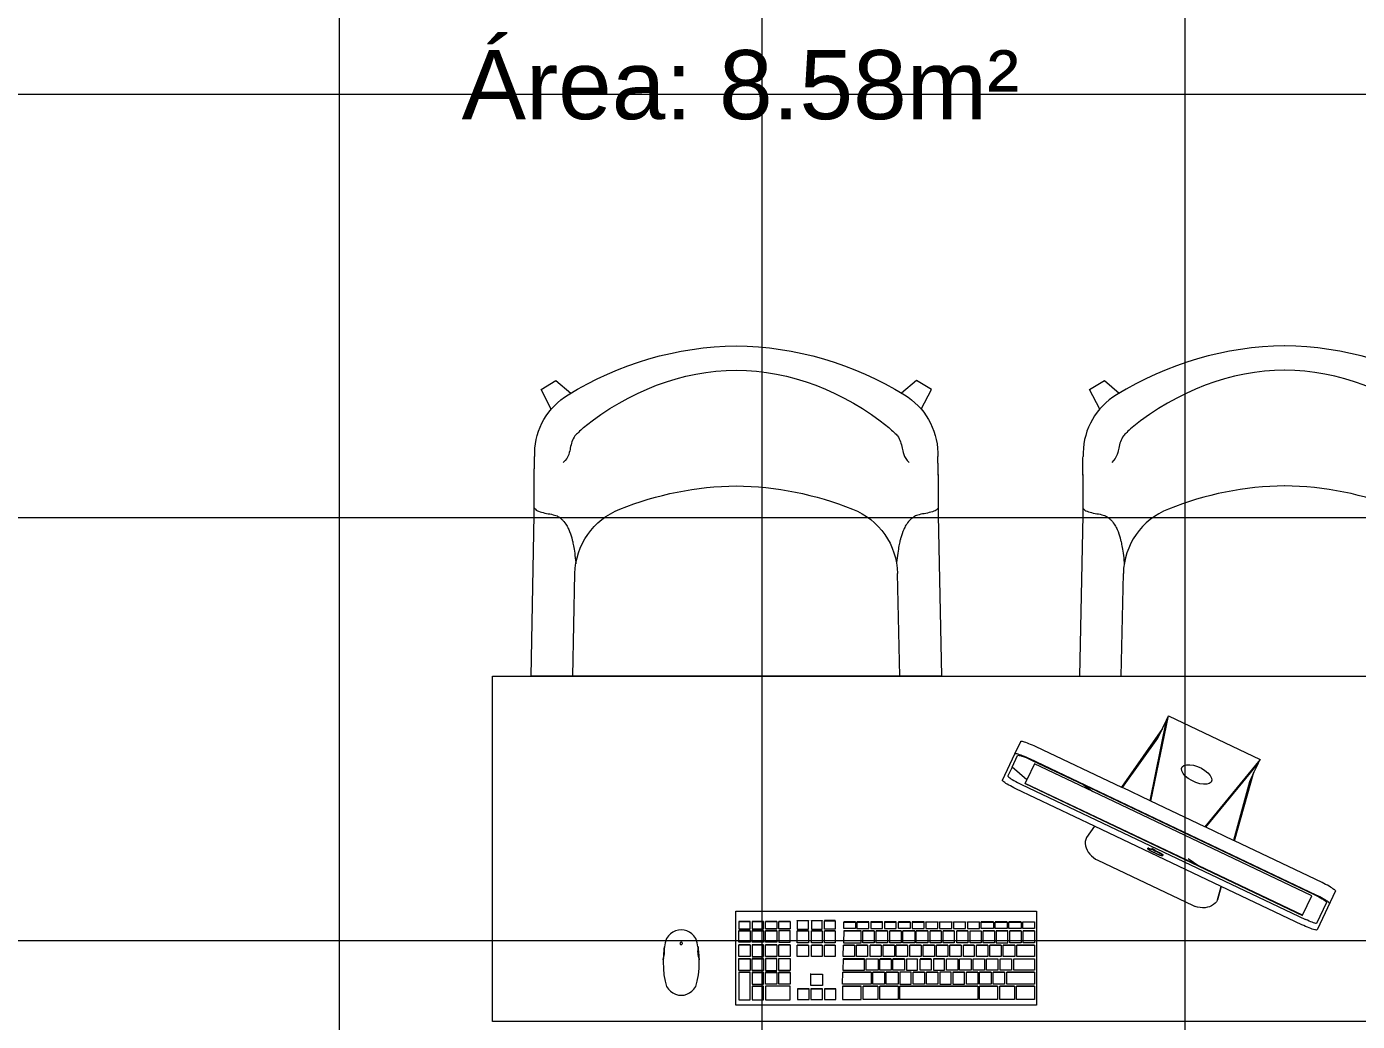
# Model space of a CAD drawing. Header units: metres. Extents: x 147 to 427, y -16 to 162.
# Drawn here: x 174.292 to 176.22, y 81.346 to 82.786 of the extents above; entities that cross this region are included whole.
import ezdxf

# ---------------------------------------------------------------- set-up
doc = ezdxf.new("R2010")
doc.units = ezdxf.units.M
doc.layers.add('1053_ARQ_BASE_MATADOURO_dwg', color=7, linetype='Continuous', lineweight=5, true_color=0x767676)
for name, color, linetype, lineweight in [('A-EQUIPAMENTOS', 7, 'Continuous', 5), ('A-TEXTO1', 7, 'Continuous', 5), ('A_lay', 7, 'Continuous', 5), ('LAYOUT', 7, 'Continuous', 15)]:
    doc.layers.add(name, color=color, linetype=linetype, lineweight=lineweight)
doc.styles.add('Arial_3', font='arial.ttf', dxfattribs={"height": 0.1})

# ---------------------------------------------------------------- blocks, each defined once
blk = doc.blocks.new('1053_ARQ_BASE_MATADOURO_dwg_GFDHGHF-4039638-BANHEIROS E VESTIÁRIO')
at = {"layer": 'LAYOUT', "color": 253, "true_color": 0xaaaaaa}
for p, q in [((0.3232, 0.2919), (0.3179, 0.292)), ((0, 0.2367), (0.1483, 0.2335)), ((0, -0.2367), (0.1483, -0.2335)), ((0.3232, -0.2919), (0.3179, -0.292))]:
    blk.add_line(p, q, dxfattribs=at)
at = {"layer": 'LAYOUT', "color": 253, "true_color": 0xaaaaaa, "flags": 128}
for points in [[(0.2916, 0.2925), (0.233, 0.2925), (0, 0.2971), (0, -0.2971), (0.233, -0.2925), (0.2916, -0.2925)], [(0.3865, 0.2678), (0.415, 0.2827), (0.4276, 0.2611), (0.4095, 0.2395)], [(0.3865, -0.2678), (0.415, -0.2827), (0.4276, -0.2611), (0.4095, -0.2395)]]:
    blk.add_lwpolyline(points, dxfattribs=at)
at = {"layer": 'LAYOUT', "color": 253, "true_color": 0xaaaaaa}
for centre, major_axis, ratio, start_param, end_param in [((0.3212, 0.1919), (0.1003, 0), 0.996513, 0.542993, 1.550183), ((0.1462, 0.1311), (0, 0.1025), 0.999339, 5.084491, 6.262572), ((-0.0152, -0.0052), (-0.4932, 0), 0.976229, 3.152329, 3.684586), ((-0.0752, -0.0052), (0.5182, 0), 0.803881, 0.012409, 0.574126), ((-0.216, -0.0052), (-0.4912, 0), 0.971714, 3.152424, 3.513695), ((-0.216, 0.0052), (0.4912, 0), 0.971714, 5.911083, 6.272354), ((-0.0752, 0.0052), (-0.5182, 0), 0.803881, 2.567467, 3.129184), ((-0.0152, 0.0052), (0.4932, 0), 0.976229, 5.740192, 6.272449), ((0.1462, -0.1311), (0, 0.1025), 0.999339, 3.162206, 4.340287), ((0.3212, -0.1919), (0.1003, 0), 0.996513, 4.733002, 5.740192)]:
    blk.add_ellipse(centre, major_axis=major_axis, ratio=ratio, start_param=start_param, end_param=end_param, dxfattribs=at)
for points, knots in [([(0.2434, 0.2925), (0.2427, 0.2922), (0.2419, 0.2916), (0.2413, 0.2908), (0.2398, 0.2893), (0.2387, 0.2869), (0.2368, 0.2812), (0.2361, 0.2779), (0.2348, 0.2713), (0.2343, 0.268), (0.2332, 0.2636), (0.2328, 0.2623), (0.232, 0.26), (0.2316, 0.259), (0.2306, 0.2573), (0.2301, 0.2567), (0.2292, 0.2554), (0.2287, 0.2548), (0.2273, 0.2531), (0.2262, 0.252), (0.223, 0.2489), (0.2206, 0.2472), (0.2162, 0.2445), (0.2142, 0.2434), (0.2079, 0.2407), (0.2038, 0.2393), (0.1994, 0.2381), (0.1987, 0.2379), (0.1973, 0.2376), (0.1965, 0.2374), (0.1937, 0.2367), (0.1913, 0.2362), (0.1825, 0.2345), (0.1744, 0.2333), (0.1633, 0.2323), (0.1629, 0.2323), (0.1624, 0.2323)], [3.650821, 3.650821, 3.650821, 3.650821, 3.6845858, 3.6845858, 3.6845858, 3.7553273, 3.7553273, 3.8260687, 3.8260687, 3.8968102, 3.8968102, 3.929087, 3.929087, 3.9568384, 3.9568384, 3.9814501, 3.9814501, 4.0060618, 4.0060618, 4.0552851, 4.0552851, 4.1537318, 4.1537318, 4.2357037, 4.2357037, 4.3996476, 4.3996476, 4.4296617, 4.4296617, 4.4596758, 4.4596758, 4.519704, 4.519704, 4.6397604, 4.6397604, 4.6446962, 4.6446962, 4.6446962, 4.6446962]), ([(0.2908, 0.2925), (0.2911, 0.2925), (0.292, 0.2925), (0.2945, 0.2925), (0.2962, 0.2924), (0.3, 0.2924), (0.3019, 0.2923), (0.306, 0.2922), (0.3081, 0.2922), (0.3103, 0.2922)], [0, 0, 0, 0, 0.783322, 0.783322, 1.564894, 1.564894, 2.21573, 2.21573, 2.865804, 2.865804, 2.865804, 2.865804]), ([(0.2434, -0.2925), (0.2427, -0.2922), (0.2419, -0.2916), (0.2413, -0.2908), (0.2398, -0.2893), (0.2387, -0.2869), (0.2368, -0.2812), (0.2361, -0.2779), (0.2348, -0.2713), (0.2343, -0.268), (0.2332, -0.2636), (0.2328, -0.2623), (0.232, -0.26), (0.2316, -0.259), (0.2306, -0.2573), (0.2301, -0.2567), (0.2292, -0.2554), (0.2287, -0.2548), (0.2273, -0.2531), (0.2262, -0.252), (0.223, -0.2489), (0.2206, -0.2472), (0.2162, -0.2445), (0.2142, -0.2434), (0.2079, -0.2407), (0.2038, -0.2393), (0.1994, -0.2381), (0.1987, -0.2379), (0.1973, -0.2376), (0.1965, -0.2374), (0.1937, -0.2367), (0.1913, -0.2362), (0.1825, -0.2345), (0.1744, -0.2333), (0.1633, -0.2323), (0.1629, -0.2323), (0.1624, -0.2323)], [3.650821, 3.650821, 3.650821, 3.650821, 3.6845858, 3.6845858, 3.6845858, 3.7553273, 3.7553273, 3.8260687, 3.8260687, 3.8968102, 3.8968102, 3.929087, 3.929087, 3.9568384, 3.9568384, 3.9814501, 3.9814501, 4.0060618, 4.0060618, 4.0552851, 4.0552851, 4.1537318, 4.1537318, 4.2357037, 4.2357037, 4.3996476, 4.3996476, 4.4296617, 4.4296617, 4.4596758, 4.4596758, 4.519704, 4.519704, 4.6397604, 4.6397604, 4.6446962, 4.6446962, 4.6446962, 4.6446962]), ([(0.2908, -0.2925), (0.2911, -0.2925), (0.292, -0.2925), (0.2945, -0.2925), (0.2962, -0.2924), (0.3, -0.2924), (0.3019, -0.2923), (0.306, -0.2922), (0.3081, -0.2922), (0.3103, -0.2922)], [0, 0, 0, 0, 0.783322, 0.783322, 1.564894, 1.564894, 2.21573, 2.21573, 2.865804, 2.865804, 2.865804, 2.865804])]:
    blk.add_open_spline(points, degree=3, knots=knots, dxfattribs=at)
for points in [[(0.3103, 0.2922), (0.3128, 0.2921), (0.3153, 0.2921), (0.3179, 0.292)], [(0.3298, 0.2403), (0.3261, 0.2411), (0.3164, 0.2422), (0.3089, 0.2505)], [(0.3475, 0.2335), (0.3425, 0.2373), (0.3361, 0.239), (0.3298, 0.2403)], [(0.3599, 0.221), (0.3543, 0.2268), (0.3505, 0.2312), (0.3475, 0.2335)], [(0.3599, -0.221), (0.3543, -0.2268), (0.3505, -0.2312), (0.3475, -0.2335)], [(0.3298, -0.2403), (0.3261, -0.2411), (0.3164, -0.2422), (0.3089, -0.2505)], [(0.3475, -0.2335), (0.3425, -0.2373), (0.3361, -0.239), (0.3298, -0.2403)], [(0.3103, -0.2922), (0.3128, -0.2921), (0.3153, -0.2921), (0.3179, -0.292)]]:
    blk.add_open_spline(points, degree=3, dxfattribs=at)
blk = doc.blocks.new('1053_ARQ_BASE_MATADOURO_dwg_bhghghg-4039639-BANHEIROS E VESTIÁRIO')
at = {"extrusion": (0, 0, -1), "zscale": -1, "rotation": 180}
blk.add_blockref('1053_ARQ_BASE_MATADOURO_dwg_GFDHGHF-4039638-BANHEIROS E VESTIÁRIO', (-245.6985, -115.9243), dxfattribs=at)
blk = doc.blocks.new('1053_ARQ_BASE_MATADOURO_dwg_bhghghg-4039640-BANHEIROS E VESTIÁRIO')
at = {"extrusion": (0, 0, -1), "zscale": -1, "rotation": 180}
blk.add_blockref('1053_ARQ_BASE_MATADOURO_dwg_GFDHGHF-4039638-BANHEIROS E VESTIÁRIO', (-245.6985, -115.9243), dxfattribs=at)
blk = doc.blocks.new('1053_ARQ_BASE_MATADOURO_dwg_arq geral tgov-4039641-BANHEIROS E VESTIÁRIO')
at = {"layer": 'A_lay', "true_color": 0xaaaaaa}
h = blk.add_hatch(dxfattribs=at)
h.set_pattern_fill('FP_2', color=253, style=0, pattern_type=2)
h.set_pattern_definition([(90, (-0.43, 0), (-0.6125, 4e-17), []), (180, (-0.43, 0), (-8e-17, -0.6125), [])])
h.paths.add_polyline_path([(36.5482, -2.5903), (36.5482, 0.7097), (33.9482, 0.7097), (33.9482, -2.5903), (35.8189, -2.5903)])
at = {"layer": 'A-EQUIPAMENTOS', "color": 253, "true_color": 0xaaaaaa}
for p, q in [((36.0183, -1.4165), (35.9592, -1.5013)), ((36.157, -1.4671), (36.151, -1.4796)), ((35.9035, -1.4976), (35.9175, -1.5075)), ((35.9199, -1.5576), (35.9083, -1.5743)), ((35.9969, -1.5896), (35.9966, -1.5902)), ((36.0194, -1.5997), (36.0191, -1.6002)), ((36.0558, -1.6045), (36.0712, -1.6153)), ((36.0981, -1.6645), (36.1034, -1.6449)), ((35.4793, -1.7091), (35.4629, -1.7091)), ((35.2974, -1.7318), (35.2973, -1.732)), ((35.3198, -1.7271), (35.3197, -1.7271)), ((35.3457, -1.7318), (35.3458, -1.7324)), ((35.3462, -1.736), (35.3462, -1.7361)), ((35.4052, -1.7496), (35.4214, -1.7496)), ((35.7027, -1.7501), (35.6867, -1.7501)), ((35.5092, -1.7721), (35.5083, -1.7721)), ((35.7124, -1.7693), (35.6959, -1.7693))]:
    blk.add_line(p, q, dxfattribs=at)
at = {"layer": 'A-EQUIPAMENTOS', "color": 253, "true_color": 0xaaaaaa, "flags": 128}
for points in [[(36.5482, -1.8403), (35.0482, -1.8403), (35.0482, -1.3403), (36.5482, -1.3403)], [(35.836, -1.6809), (35.836, -1.8167), (35.4005, -1.8167), (35.4005, -1.6809)], [(35.4052, -1.6959), (35.4052, -1.6956), (35.4214, -1.6956), (35.4214, -1.6959)], [(35.4244, -1.6956), (35.4406, -1.6956), (35.4406, -1.6959), (35.4244, -1.6959)], [(35.4629, -1.7091), (35.4629, -1.7258), (35.4793, -1.7258), (35.4793, -1.7091), (35.4793, -1.7088), (35.4629, -1.7088)], [(35.4629, -1.7296), (35.4793, -1.7296), (35.4793, -1.7466), (35.4629, -1.7466)], [(35.7303, -1.73), (35.7303, -1.7298), (35.7459, -1.7298), (35.7459, -1.73)], [(35.4214, -1.7496), (35.4214, -1.7667), (35.4052, -1.7667), (35.4052, -1.7496), (35.4052, -1.7494), (35.4214, -1.7494)], [(35.4629, -1.7494), (35.4793, -1.7494), (35.4793, -1.7496), (35.4629, -1.7496)], [(35.6282, -1.7501), (35.645, -1.7501), (35.645, -1.7662), (35.6282, -1.7662)], [(35.6867, -1.7501), (35.6867, -1.7662), (35.7027, -1.7662), (35.7027, -1.7501), (35.7027, -1.7499), (35.6867, -1.7499)], [(35.7056, -1.7501), (35.7056, -1.7499), (35.7221, -1.7499), (35.7221, -1.7501)], [(35.7246, -1.7501), (35.7246, -1.7499), (35.7414, -1.7499), (35.7414, -1.7501)], [(35.7444, -1.7501), (35.7444, -1.7499), (35.7609, -1.7499), (35.7609, -1.7501)], [(35.7638, -1.7501), (35.7638, -1.7499), (35.78, -1.7499), (35.78, -1.7501)], [(35.8031, -1.7501), (35.8031, -1.7499), (35.8333, -1.7499), (35.8333, -1.7501)], [(35.4212, -1.7693), (35.4052, -1.7693), (35.4052, -1.7691), (35.4212, -1.7691)], [(35.6183, -1.769), (35.6355, -1.769), (35.6355, -1.7693), (35.6183, -1.7693)], [(35.6382, -1.7693), (35.6382, -1.7865), (35.6544, -1.7865), (35.6544, -1.7693)], [(35.6767, -1.7693), (35.6932, -1.7693), (35.6932, -1.769), (35.6767, -1.769)], [(35.6959, -1.7693), (35.6959, -1.7865), (35.7124, -1.7865), (35.7124, -1.7693), (35.7124, -1.769), (35.6959, -1.769)], [(35.7345, -1.7693), (35.7345, -1.769), (35.751, -1.769), (35.751, -1.7693)], [(35.7537, -1.7693), (35.7537, -1.769), (35.7705, -1.769), (35.7705, -1.7693)], [(35.7929, -1.7693), (35.7929, -1.769), (35.8333, -1.769), (35.8333, -1.7693)], [(35.6092, -1.7894), (35.6355, -1.7894), (35.6355, -1.7891), (35.6092, -1.7891)], [(35.7829, -1.7894), (35.7829, -1.7891), (35.804, -1.7891), (35.804, -1.7894)], [(35.8073, -1.7894), (35.8073, -1.7891), (35.8333, -1.7891), (35.8333, -1.7894)]]:
    blk.add_lwpolyline(points, close=True, dxfattribs=at)
for points in [[(36.0811, -1.5593), (36.08, -1.5587), (36.0018, -1.5216), (36.0006, -1.521), (35.9604, -1.5019), (36.0116, -1.4305), (36.0183, -1.4165), (36.0243, -1.404)], [(36.0006, -1.521), (36.0243, -1.404), (36.0272, -1.3979)], [(36.0018, -1.5216), (36.0272, -1.3979), (36.1599, -1.461), (36.08, -1.5587)], [(36.2604, -1.6699), (36.2604, -1.6695), (36.26, -1.6689), (36.2593, -1.6682), (36.2582, -1.6673), (36.2568, -1.6663), (36.2552, -1.6652), (36.2532, -1.664), (36.2511, -1.6627), (36.2487, -1.6614), (36.2462, -1.6601), (36.2436, -1.6587), (36.2409, -1.6574), (35.8266, -1.4604), (35.8238, -1.4592), (35.8212, -1.458), (35.8185, -1.4568), (35.816, -1.4558), (35.8137, -1.455), (35.8115, -1.4542), (35.8096, -1.4536), (35.808, -1.4532), (35.8066, -1.4529), (35.8056, -1.4528), (35.8049, -1.4529), (35.8046, -1.4532), (35.8132, -1.4351), (35.8135, -1.4348), (35.8142, -1.4348), (35.8152, -1.4348), (35.8166, -1.4351), (35.8182, -1.4355), (35.8201, -1.4361), (35.8223, -1.4369), (35.8246, -1.4378), (35.8271, -1.4388), (35.8297, -1.4399), (35.8324, -1.4411), (35.8352, -1.4423), (35.9592, -1.5013), (35.9604, -1.5019)], [(36.269, -1.6514), (36.2424, -1.7077), (36.2421, -1.708), (36.2414, -1.7081), (36.2403, -1.708), (36.239, -1.7077), (36.2373, -1.7073), (36.2354, -1.7067), (36.2333, -1.7059), (36.2309, -1.7051), (36.2284, -1.7041), (36.2258, -1.7029), (36.2231, -1.7017), (36.2204, -1.7005), (36.1037, -1.645), (36.1034, -1.6449), (35.9202, -1.5577), (35.9199, -1.5576), (35.8061, -1.5035), (35.8034, -1.5022), (35.8008, -1.5008), (35.7982, -1.4995), (35.7959, -1.4982), (35.7937, -1.4969), (35.7918, -1.4957), (35.7901, -1.4946), (35.7887, -1.4936), (35.7877, -1.4927), (35.787, -1.492), (35.7866, -1.4914), (35.7866, -1.491), (35.8046, -1.4532)], [(35.8006, -1.4722), (35.8086, -1.4555), (35.8089, -1.4552), (35.8097, -1.4551), (35.811, -1.4553), (35.8126, -1.4556), (35.8146, -1.4562), (35.8168, -1.457), (35.8194, -1.4579), (35.8221, -1.459), (35.825, -1.4603), (35.8279, -1.4616), (35.8308, -1.463), (35.9035, -1.4976), (36.2362, -1.6558), (36.2391, -1.6571), (36.242, -1.6586), (36.2448, -1.66), (36.2474, -1.6614), (36.2497, -1.6628), (36.2517, -1.6641), (36.2534, -1.6653), (36.2547, -1.6663), (36.2556, -1.6672), (36.2561, -1.6678), (36.2561, -1.6683), (36.2417, -1.6984), (36.2415, -1.6985), (36.2405, -1.6984), (36.2391, -1.6981), (36.2374, -1.6976), (36.2354, -1.6969), (36.2332, -1.6961), (36.2309, -1.6951), (36.2283, -1.694), (36.2258, -1.6929)], [(36.1226, -1.579), (36.1214, -1.5785), (36.0811, -1.5593), (36.157, -1.4671), (36.1599, -1.461)], [(36.2213, -1.6867), (36.0712, -1.6153), (35.8196, -1.4958), (36.2213, -1.6868), (36.2213, -1.6867), (36.2348, -1.6584), (35.9175, -1.5075), (35.8331, -1.4674), (35.822, -1.4907), (35.8006, -1.4722), (35.7947, -1.4848), (35.7947, -1.4852), (35.7951, -1.4859), (35.796, -1.4868), (35.7973, -1.4878), (35.799, -1.489), (35.801, -1.4903), (35.8034, -1.4916), (35.8059, -1.4931), (35.8087, -1.4945), (35.8116, -1.4959), (35.8145, -1.4973), (36.2258, -1.6929)], [(36.0464, -1.4777), (36.046, -1.4744), (36.047, -1.4717), (36.0495, -1.4698), (36.0532, -1.4688), (36.058, -1.4687)], [(36.0691, -1.4713), (36.0748, -1.4739), (36.0799, -1.4771), (36.0843, -1.4807), (36.0875, -1.4844), (36.0894, -1.488), (36.0899, -1.4913), (36.0888, -1.494), (36.0863, -1.496), (36.0826, -1.497), (36.0779, -1.4971), (36.0724, -1.4962), (36.0667, -1.4944), (36.0611, -1.4918), (36.0559, -1.4887), (36.0515, -1.4851), (36.0483, -1.4813), (36.0464, -1.4777)], [(36.058, -1.4687), (36.0634, -1.4695), (36.0691, -1.4713)], [(36.269, -1.6518), (36.269, -1.6514), (36.2686, -1.6508), (36.2679, -1.6501), (36.2668, -1.6492), (36.2654, -1.6482), (36.2638, -1.6471), (36.2618, -1.6459), (36.2597, -1.6446), (36.2573, -1.6433), (36.2548, -1.642), (36.2522, -1.6406), (36.2495, -1.6393), (36.1226, -1.579), (36.151, -1.4796), (36.1444, -1.4936), (36.1214, -1.5785)], [(35.8196, -1.4958), (35.8196, -1.4957), (35.822, -1.4907)], [(35.9202, -1.5577), (35.9083, -1.5743), (35.9073, -1.577), (35.9067, -1.58), (35.9066, -1.583), (35.907, -1.5861), (35.9079, -1.5892), (35.9092, -1.5923), (35.911, -1.5953), (35.9131, -1.5981), (35.9157, -1.6008), (35.9185, -1.6032), (35.9217, -1.6053), (35.925, -1.6071), (36.0621, -1.6723), (36.0656, -1.6738)], [(35.9978, -1.5893), (35.9987, -1.5898), (35.9994, -1.5903), (36, -1.5907), (36.0004, -1.591), (36.0006, -1.5913), (36.0006, -1.5914), (36.0004, -1.5914), (35.9999, -1.5914), (35.9993, -1.5912), (35.9986, -1.591), (35.9977, -1.5906), (35.9966, -1.5902), (35.9969, -1.5904), (35.9971, -1.5906), (35.9973, -1.5908), (35.9976, -1.591), (35.9979, -1.5912), (35.9982, -1.5914), (35.9985, -1.5916), (35.9988, -1.5918), (35.9992, -1.5921), (35.9995, -1.5923), (35.9999, -1.5926), (36.0003, -1.5928), (36.0007, -1.593), (36.001, -1.5932), (36.0014, -1.5934), (36.0019, -1.5937), (36.0023, -1.5939), (36.0027, -1.5941), (36.0032, -1.5943), (36.0037, -1.5945), (36.0041, -1.5947), (36.0046, -1.5949), (36.005, -1.5951), (36.0054, -1.5953), (36.0056, -1.5954), (36.0059, -1.5955), (36.0061, -1.5956), (36.0064, -1.5957), (36.0067, -1.5958), (36.0069, -1.5959), (36.0072, -1.5961), (36.0074, -1.5962), (36.0077, -1.5963), (36.0079, -1.5965), (36.0082, -1.5966), (36.0084, -1.5967), (36.0088, -1.5969), (36.0093, -1.5972), (36.0098, -1.5974), (36.0103, -1.5977), (36.0108, -1.5979), (36.0112, -1.5981), (36.0117, -1.5984), (36.0122, -1.5986), (36.0127, -1.5988), (36.0131, -1.5989), (36.0136, -1.5991), (36.0139, -1.5992), (36.0143, -1.5994), (36.0147, -1.5995), (36.0151, -1.5996), (36.0154, -1.5997), (36.0158, -1.5998), (36.0161, -1.5999), (36.0164, -1.6), (36.0167, -1.6001), (36.017, -1.6001), (36.0172, -1.6002), (36.0175, -1.6002), (36.0177, -1.6003), (36.0181, -1.6004), (36.0185, -1.6004), (36.0188, -1.6004), (36.019, -1.6004), (36.0191, -1.6003)], [(35.9981, -1.5887), (35.9978, -1.5893), (35.9984, -1.5896), (35.9992, -1.5898), (36, -1.5901), (36.0008, -1.5905), (36.0016, -1.5908), (36.0025, -1.5912)], [(36.0084, -1.5941), (36.0076, -1.5937), (36.0076, -1.5938), (36.0068, -1.5934), (36.006, -1.5929), (36.0051, -1.5925), (36.0043, -1.5921), (36.0034, -1.5916), (36.0025, -1.5912), (36.0028, -1.5906), (36.003, -1.5907), (36.0034, -1.59), (36.0041, -1.5904), (36.0048, -1.5907)], [(36.003, -1.5907), (36.003, -1.5907), (36.0034, -1.59), (36.0033, -1.5901)], [(36.0065, -1.5931), (36.0058, -1.5927), (36.0052, -1.5924), (36.0046, -1.592), (36.0041, -1.5917), (36.0037, -1.5914), (36.0034, -1.5912), (36.0031, -1.591), (36.003, -1.5908), (36.0031, -1.5907), (36.003, -1.5907), (36.0038, -1.591)], [(36.008, -1.5936), (36.008, -1.5939), (36.008, -1.5938), (36.0078, -1.5935), (36.0075, -1.5932), (36.0072, -1.593), (36.0068, -1.5927), (36.0063, -1.5924), (36.0058, -1.5921), (36.0052, -1.5917), (36.0045, -1.5914), (36.0038, -1.591)], [(36.0083, -1.593), (36.0081, -1.5928), (36.0078, -1.5926), (36.0075, -1.5923), (36.0071, -1.5921), (36.0066, -1.5918), (36.0061, -1.5914), (36.0055, -1.5911), (36.0048, -1.5907)], [(36.0065, -1.5931), (36.0073, -1.5935), (36.0076, -1.5937), (36.008, -1.5939), (36.0083, -1.5933), (36.0083, -1.5931), (36.0083, -1.5933), (36.0087, -1.5935), (36.0096, -1.5938), (36.0105, -1.5942), (36.0114, -1.5946), (36.0124, -1.5951), (36.0133, -1.5955), (36.0142, -1.596), (36.015, -1.5964), (36.0159, -1.5969), (36.0166, -1.5973), (36.0173, -1.5977), (36.0179, -1.5981), (36.0176, -1.5988), (36.017, -1.5984), (36.0163, -1.598), (36.0156, -1.5975), (36.0147, -1.5971), (36.0139, -1.5966), (36.013, -1.5962), (36.012, -1.5957), (36.0111, -1.5953), (36.0102, -1.5949), (36.0093, -1.5945), (36.0084, -1.5941)], [(36.0191, -1.6003), (36.0191, -1.6001), (36.019, -1.5999), (36.0187, -1.5996), (36.0185, -1.5994), (36.0181, -1.5991), (36.0176, -1.5988)], [(36.0179, -1.5981), (36.0184, -1.5984), (36.0188, -1.5987), (36.0191, -1.599), (36.0193, -1.5992), (36.0194, -1.5994)], [(36.1037, -1.645), (36.0981, -1.6645), (36.0966, -1.6671), (36.0947, -1.6694), (36.0924, -1.6713), (36.0897, -1.673), (36.0868, -1.6743)], [(36.0868, -1.6743), (36.0835, -1.6752), (36.0801, -1.6757), (36.0765, -1.6758), (36.0729, -1.6755), (36.0692, -1.6748), (36.0656, -1.6738)], [(35.4601, -1.6959), (35.4601, -1.7063), (35.4435, -1.7063), (35.4435, -1.6959), (35.4435, -1.6956), (35.4601, -1.6956), (35.4601, -1.6959), (35.4435, -1.6959)], [(35.4793, -1.6959), (35.4793, -1.6956), (35.4629, -1.6956), (35.4629, -1.6959), (35.4793, -1.6959), (35.4793, -1.7063), (35.4629, -1.7063), (35.4629, -1.6959)], [(35.4896, -1.6948), (35.4896, -1.7066), (35.5061, -1.7066), (35.5061, -1.6948), (35.4896, -1.6948), (35.4896, -1.6945), (35.5061, -1.6945), (35.5061, -1.6948)], [(35.51, -1.6948), (35.51, -1.7066), (35.5257, -1.7066), (35.5257, -1.6948), (35.51, -1.6948), (35.51, -1.6945), (35.5257, -1.6945), (35.5257, -1.6948)], [(35.5444, -1.6948), (35.5444, -1.6945), (35.5291, -1.6945), (35.5291, -1.6948), (35.5444, -1.6948), (35.5444, -1.7066), (35.5291, -1.7066), (35.5291, -1.6948)], [(35.3458, -1.7324), (35.3448, -1.7266), (35.3427, -1.7202), (35.34, -1.7166), (35.3369, -1.7136), (35.3334, -1.7111), (35.3296, -1.7093), (35.3256, -1.7082), (35.3215, -1.7078), (35.3174, -1.7082), (35.3134, -1.7093), (35.3096, -1.7111), (35.3061, -1.7136), (35.303, -1.7166), (35.3003, -1.7202), (35.2982, -1.7266), (35.2971, -1.7325)], [(35.4052, -1.6959), (35.4052, -1.7063), (35.4214, -1.7063), (35.4214, -1.6959)], [(35.4214, -1.7091), (35.4214, -1.7258), (35.4052, -1.7258), (35.4052, -1.7091), (35.4214, -1.7091), (35.4214, -1.7088), (35.4052, -1.7088), (35.4052, -1.7091)], [(35.4244, -1.6959), (35.4244, -1.7063), (35.4406, -1.7063), (35.4406, -1.6959)], [(35.4406, -1.7091), (35.4406, -1.7258), (35.4244, -1.7258), (35.4244, -1.7091), (35.4406, -1.7091), (35.4406, -1.7088), (35.4244, -1.7088), (35.4244, -1.7091)], [(35.4601, -1.7091), (35.4601, -1.7088), (35.4435, -1.7088), (35.4435, -1.7091), (35.4601, -1.7091), (35.4601, -1.7258), (35.4435, -1.7258), (35.4435, -1.7091)], [(35.5061, -1.7094), (35.5061, -1.7266), (35.4896, -1.7266), (35.4896, -1.7094), (35.5061, -1.7094), (35.5061, -1.7092), (35.4896, -1.7092), (35.4896, -1.7094)], [(35.5257, -1.7094), (35.5257, -1.7266), (35.51, -1.7266), (35.51, -1.7094), (35.5257, -1.7094), (35.5257, -1.7092), (35.51, -1.7092), (35.51, -1.7094)], [(35.5444, -1.7094), (35.5444, -1.7266), (35.5291, -1.7266), (35.5291, -1.7094), (35.5291, -1.7092), (35.5444, -1.7092), (35.5444, -1.7094), (35.5291, -1.7094)], [(35.5568, -1.7094), (35.5565, -1.7263), (35.5565, -1.7266), (35.5819, -1.7266), (35.5819, -1.7094), (35.5819, -1.7092), (35.5568, -1.7092), (35.5568, -1.7094), (35.5819, -1.7094)], [(35.5739, -1.6967), (35.5739, -1.7057), (35.5569, -1.7057), (35.5569, -1.7055), (35.5571, -1.6967), (35.5739, -1.6967), (35.5739, -1.6964), (35.5571, -1.6964), (35.5571, -1.6967)], [(35.5758, -1.6967), (35.5931, -1.6967), (35.5931, -1.6964), (35.5758, -1.6964), (35.5758, -1.6967), (35.5758, -1.7057), (35.5931, -1.7057), (35.5931, -1.6967)], [(35.6008, -1.7094), (35.6008, -1.7266), (35.5844, -1.7266), (35.5844, -1.7094), (35.5844, -1.7092), (35.6008, -1.7092), (35.6008, -1.7094), (35.5844, -1.7094)], [(35.5959, -1.6967), (35.5959, -1.7057), (35.6131, -1.7057), (35.6131, -1.6967), (35.6131, -1.6964), (35.5959, -1.6964), (35.5959, -1.6967), (35.6131, -1.6967)], [(35.6204, -1.7094), (35.6204, -1.7266), (35.604, -1.7266), (35.604, -1.7094), (35.604, -1.7092), (35.6204, -1.7092), (35.6204, -1.7094), (35.604, -1.7094)], [(35.6161, -1.6967), (35.6161, -1.7057), (35.633, -1.7057), (35.633, -1.6967), (35.633, -1.6964), (35.6161, -1.6964), (35.6161, -1.6967), (35.633, -1.6967)], [(35.6401, -1.7094), (35.6238, -1.7094), (35.6238, -1.7092), (35.6401, -1.7092), (35.6401, -1.7094), (35.6401, -1.7266), (35.6238, -1.7266), (35.6238, -1.7094)], [(35.653, -1.6967), (35.653, -1.7057), (35.6362, -1.7057), (35.6362, -1.6967), (35.653, -1.6967), (35.653, -1.6964), (35.6362, -1.6964), (35.6362, -1.6967)], [(35.6597, -1.7094), (35.6597, -1.7266), (35.6427, -1.7266), (35.6427, -1.7094), (35.6427, -1.7092), (35.6597, -1.7092), (35.6597, -1.7094), (35.6427, -1.7094)], [(35.6561, -1.6967), (35.6734, -1.6967), (35.6734, -1.6964), (35.6561, -1.6964), (35.6561, -1.6967), (35.6561, -1.7057), (35.6734, -1.7057), (35.6734, -1.6967)], [(35.6789, -1.7094), (35.662, -1.7094), (35.662, -1.7092), (35.6789, -1.7092), (35.6789, -1.7094), (35.6789, -1.7266), (35.662, -1.7266), (35.662, -1.7094)], [(35.6757, -1.6967), (35.6757, -1.6964), (35.6934, -1.6964), (35.6934, -1.6967), (35.6757, -1.6967), (35.6757, -1.7057), (35.6934, -1.7057), (35.6934, -1.6967)], [(35.6979, -1.7094), (35.6979, -1.7266), (35.682, -1.7266), (35.682, -1.7094), (35.682, -1.7092), (35.6979, -1.7092), (35.6979, -1.7094), (35.682, -1.7094)], [(35.6958, -1.6967), (35.6958, -1.6964), (35.7132, -1.6964), (35.7132, -1.6967), (35.6958, -1.6967), (35.6958, -1.7057), (35.7132, -1.7057), (35.7132, -1.6967)], [(35.7169, -1.7094), (35.7169, -1.7266), (35.701, -1.7266), (35.701, -1.7094), (35.701, -1.7092), (35.7169, -1.7092), (35.7169, -1.7094), (35.701, -1.7094)], [(35.7157, -1.6967), (35.7157, -1.7057), (35.7332, -1.7057), (35.7332, -1.6967), (35.7157, -1.6967), (35.7157, -1.6964), (35.7332, -1.6964), (35.7332, -1.6967)], [(35.7366, -1.7094), (35.7205, -1.7094), (35.7205, -1.7092), (35.7366, -1.7092), (35.7366, -1.7094), (35.7366, -1.7266), (35.7205, -1.7266), (35.7205, -1.7094)], [(35.7359, -1.6967), (35.7359, -1.6964), (35.7534, -1.6964), (35.7534, -1.6967), (35.7359, -1.6967), (35.7359, -1.7057), (35.7534, -1.7057), (35.7534, -1.6967)], [(35.7398, -1.7094), (35.7398, -1.7092), (35.7557, -1.7092), (35.7557, -1.7094), (35.7557, -1.7266), (35.7398, -1.7266), (35.7398, -1.7094), (35.7557, -1.7094)], [(35.7736, -1.6967), (35.7736, -1.6964), (35.7561, -1.6964), (35.7561, -1.6967), (35.7736, -1.6967), (35.7736, -1.7057), (35.7561, -1.7057), (35.7561, -1.6967)], [(35.7754, -1.7094), (35.7754, -1.7092), (35.7587, -1.7092), (35.7587, -1.7094), (35.7754, -1.7094), (35.7754, -1.7266), (35.7587, -1.7266), (35.7587, -1.7094)], [(35.7938, -1.6967), (35.7938, -1.6964), (35.776, -1.6964), (35.776, -1.6967), (35.7938, -1.6967), (35.7938, -1.7057), (35.776, -1.7057), (35.776, -1.6967)], [(35.7778, -1.7094), (35.7778, -1.7266), (35.7945, -1.7266), (35.7945, -1.7094), (35.7945, -1.7092), (35.7778, -1.7092), (35.7778, -1.7094), (35.7945, -1.7094)], [(35.8136, -1.6967), (35.8136, -1.6964), (35.7962, -1.6964), (35.7962, -1.6967), (35.8136, -1.6967), (35.8136, -1.7057), (35.7962, -1.7057), (35.7962, -1.6967)], [(35.8139, -1.7094), (35.8139, -1.7266), (35.7972, -1.7266), (35.7972, -1.7094), (35.7972, -1.7092), (35.8139, -1.7092), (35.8139, -1.7094), (35.7972, -1.7094)], [(35.8333, -1.6967), (35.8333, -1.7057), (35.8164, -1.7057), (35.8164, -1.6967), (35.8164, -1.6964), (35.8333, -1.6964), (35.8333, -1.6967), (35.8164, -1.6967)], [(35.8333, -1.7094), (35.8333, -1.7092), (35.8168, -1.7092), (35.8168, -1.7094), (35.8333, -1.7094), (35.8333, -1.7266), (35.8168, -1.7266), (35.8168, -1.7094)], [(35.2971, -1.733), (35.2966, -1.7354), (35.2957, -1.7447), (35.2955, -1.7508)], [(35.297, -1.7344), (35.2971, -1.7337), (35.2971, -1.733), (35.2971, -1.7325), (35.2971, -1.733), (35.297, -1.7332), (35.297, -1.7339), (35.297, -1.7346), (35.2969, -1.7353), (35.2969, -1.7354), (35.2969, -1.736), (35.2969, -1.7368), (35.297, -1.7376), (35.297, -1.7384), (35.297, -1.7392), (35.297, -1.74), (35.297, -1.7409), (35.2969, -1.7417), (35.2968, -1.7425), (35.2967, -1.7434), (35.2965, -1.7442), (35.2966, -1.7446), (35.2966, -1.7443), (35.2968, -1.7434), (35.2969, -1.7425), (35.297, -1.7417), (35.2971, -1.7408), (35.2972, -1.74), (35.2972, -1.7391), (35.2972, -1.7383), (35.2971, -1.7375), (35.2971, -1.7367), (35.297, -1.7359), (35.2969, -1.7353), (35.2969, -1.7354)], [(35.3233, -1.7271), (35.3231, -1.7266), (35.3227, -1.7261), (35.3221, -1.7258), (35.3215, -1.7257), (35.3209, -1.7258), (35.3204, -1.7261), (35.32, -1.7266), (35.3198, -1.7271), (35.3197, -1.7277)], [(35.3199, -1.7282), (35.3202, -1.7286), (35.3206, -1.7289), (35.321, -1.7291), (35.3215, -1.7292), (35.322, -1.7291), (35.3224, -1.7289), (35.3228, -1.7286)], [(35.3232, -1.7282), (35.3233, -1.7277), (35.3233, -1.7271)], [(35.3461, -1.7368), (35.346, -1.7376), (35.346, -1.7384), (35.346, -1.7392), (35.346, -1.74), (35.346, -1.7409), (35.3461, -1.7417), (35.3462, -1.7425), (35.3463, -1.7434), (35.3465, -1.7442), (35.3466, -1.7446), (35.3463, -1.7443), (35.3462, -1.7434), (35.3461, -1.7425), (35.346, -1.7417), (35.3459, -1.7408), (35.3458, -1.74), (35.3458, -1.7391), (35.3458, -1.7383), (35.3459, -1.7375), (35.3459, -1.7367), (35.346, -1.7359), (35.3461, -1.7354), (35.3461, -1.7353), (35.3461, -1.7351), (35.346, -1.7344), (35.3459, -1.7337), (35.3459, -1.733), (35.3459, -1.7325), (35.346, -1.733), (35.346, -1.7332), (35.346, -1.7339), (35.3461, -1.7346), (35.3461, -1.7353), (35.3461, -1.7354)], [(35.3476, -1.7508), (35.3474, -1.7447), (35.3464, -1.7354), (35.346, -1.733)], [(35.4214, -1.7296), (35.4214, -1.7466), (35.4052, -1.7466), (35.4052, -1.7296), (35.4052, -1.7293), (35.4214, -1.7293), (35.4214, -1.7296), (35.4052, -1.7296)], [(35.4245, -1.7296), (35.4406, -1.7296), (35.4406, -1.7293), (35.4245, -1.7293), (35.4245, -1.7296), (35.4245, -1.7466), (35.4406, -1.7466), (35.4406, -1.7296)], [(35.4601, -1.7296), (35.4601, -1.7466), (35.4435, -1.7466), (35.4435, -1.7296), (35.4601, -1.7296), (35.4601, -1.7293), (35.4435, -1.7293), (35.4435, -1.7296)], [(35.4793, -1.7296), (35.4793, -1.7293), (35.4629, -1.7293), (35.4629, -1.7296)], [(35.5061, -1.73), (35.5061, -1.7463), (35.4896, -1.7463), (35.4896, -1.73), (35.5061, -1.73), (35.5061, -1.7298), (35.4896, -1.7298), (35.4896, -1.73)], [(35.5257, -1.73), (35.5257, -1.7463), (35.51, -1.7463), (35.51, -1.73), (35.51, -1.7298), (35.5257, -1.7298), (35.5257, -1.73), (35.51, -1.73)], [(35.5444, -1.73), (35.5444, -1.7463), (35.5291, -1.7463), (35.5291, -1.73), (35.5444, -1.73), (35.5444, -1.7298), (35.5291, -1.7298), (35.5291, -1.73)], [(35.5727, -1.73), (35.5727, -1.7462), (35.5561, -1.7462), (35.5561, -1.746), (35.5564, -1.73), (35.5727, -1.73), (35.5727, -1.7298), (35.5564, -1.7298), (35.5564, -1.73)], [(35.5914, -1.73), (35.5914, -1.7462), (35.5755, -1.7462), (35.5755, -1.73), (35.5914, -1.73), (35.5914, -1.7298), (35.5755, -1.7298), (35.5755, -1.73)], [(35.6111, -1.73), (35.6111, -1.7462), (35.5952, -1.7462), (35.5952, -1.73), (35.6111, -1.73), (35.6111, -1.7298), (35.5952, -1.7298), (35.5952, -1.73)], [(35.6302, -1.73), (35.6302, -1.7462), (35.6141, -1.7462), (35.6141, -1.73), (35.6141, -1.7298), (35.6302, -1.7298), (35.6302, -1.73), (35.6141, -1.73)], [(35.6494, -1.73), (35.6494, -1.7462), (35.6329, -1.7462), (35.6329, -1.73), (35.6329, -1.7298), (35.6494, -1.7298), (35.6494, -1.73), (35.6329, -1.73)], [(35.6692, -1.73), (35.6525, -1.73), (35.6525, -1.7298), (35.6692, -1.7298), (35.6692, -1.73), (35.6692, -1.7462), (35.6525, -1.7462), (35.6525, -1.73)], [(35.6884, -1.73), (35.6884, -1.7462), (35.6717, -1.7462), (35.6717, -1.73), (35.6884, -1.73), (35.6884, -1.7298), (35.6717, -1.7298), (35.6717, -1.73)], [(35.7078, -1.73), (35.7078, -1.7462), (35.6913, -1.7462), (35.6913, -1.73), (35.7078, -1.73), (35.7078, -1.7298), (35.6913, -1.7298), (35.6913, -1.73)], [(35.7268, -1.73), (35.7268, -1.7462), (35.7107, -1.7462), (35.7107, -1.73), (35.7268, -1.73), (35.7268, -1.7298), (35.7107, -1.7298), (35.7107, -1.73)], [(35.7459, -1.73), (35.7459, -1.7462), (35.7303, -1.7462), (35.7303, -1.73)], [(35.7657, -1.73), (35.7657, -1.7462), (35.749, -1.7462), (35.749, -1.73), (35.749, -1.7298), (35.7657, -1.7298), (35.7657, -1.73), (35.749, -1.73)], [(35.785, -1.73), (35.785, -1.7298), (35.7683, -1.7298), (35.7683, -1.73), (35.785, -1.73), (35.785, -1.7462), (35.7683, -1.7462), (35.7683, -1.73)], [(35.8046, -1.73), (35.8046, -1.7462), (35.7878, -1.7462), (35.7878, -1.73), (35.8046, -1.73), (35.8046, -1.7298), (35.7878, -1.7298), (35.7878, -1.73)], [(35.8333, -1.73), (35.8333, -1.7462), (35.8074, -1.7462), (35.8074, -1.73), (35.8333, -1.73), (35.8333, -1.7298), (35.8074, -1.7298), (35.8074, -1.73)], [(35.2959, -1.7482), (35.2958, -1.7484), (35.2957, -1.7492), (35.2956, -1.7499), (35.2955, -1.7507), (35.2954, -1.7513), (35.2953, -1.7543), (35.2957, -1.7638), (35.2966, -1.7731), (35.2982, -1.782)], [(35.2954, -1.7513), (35.2955, -1.7508), (35.2955, -1.7505), (35.2956, -1.7497), (35.2957, -1.749), (35.2959, -1.7482), (35.296, -1.7476), (35.2962, -1.7468), (35.2964, -1.7459), (35.2965, -1.7451), (35.2964, -1.7446), (35.2964, -1.745), (35.2962, -1.7459), (35.2961, -1.7467), (35.2959, -1.7475), (35.2959, -1.7475)], [(35.2982, -1.782), (35.3003, -1.7898), (35.303, -1.7935), (35.3061, -1.7967), (35.3096, -1.7992), (35.3134, -1.8011), (35.3174, -1.8023), (35.3215, -1.8026), (35.3256, -1.8023), (35.3296, -1.8011), (35.3334, -1.7992), (35.3369, -1.7967), (35.34, -1.7935), (35.3427, -1.7898), (35.3448, -1.782), (35.3464, -1.7731), (35.3474, -1.7638), (35.3477, -1.7543), (35.3476, -1.7513)], [(35.347, -1.7476), (35.3472, -1.7483), (35.3472, -1.7484), (35.3473, -1.7492), (35.3474, -1.7499), (35.3475, -1.7507), (35.3476, -1.7513), (35.3476, -1.7508), (35.3475, -1.7505), (35.3474, -1.7497), (35.3473, -1.749), (35.3472, -1.7482), (35.3471, -1.7476), (35.3468, -1.7468), (35.3466, -1.7459), (35.3465, -1.7451), (35.3464, -1.7446), (35.3466, -1.745), (35.3468, -1.7459), (35.3469, -1.7467), (35.3471, -1.7475), (35.3471, -1.7476)], [(35.4406, -1.7496), (35.4406, -1.7667), (35.4245, -1.7667), (35.4245, -1.7496), (35.4406, -1.7496), (35.4406, -1.7494), (35.4245, -1.7494), (35.4245, -1.7496)], [(35.4601, -1.7496), (35.4435, -1.7496), (35.4435, -1.7667), (35.4601, -1.7667), (35.4601, -1.7496), (35.4601, -1.7494), (35.4435, -1.7494), (35.4435, -1.7496)], [(35.4793, -1.7496), (35.4793, -1.7667), (35.4629, -1.7667), (35.4629, -1.7496)], [(35.556, -1.7501), (35.5557, -1.7659), (35.5557, -1.7662), (35.5869, -1.7662), (35.5869, -1.7501), (35.5869, -1.7499), (35.556, -1.7499), (35.556, -1.7501), (35.5869, -1.7501)], [(35.6066, -1.7501), (35.5895, -1.7501), (35.5895, -1.7499), (35.6066, -1.7499), (35.6066, -1.7501), (35.6066, -1.7662), (35.5895, -1.7662), (35.5895, -1.7501)], [(35.6257, -1.7501), (35.6257, -1.7662), (35.6091, -1.7662), (35.6091, -1.7501), (35.6257, -1.7501), (35.6257, -1.7499), (35.6091, -1.7499), (35.6091, -1.7501)], [(35.645, -1.7501), (35.645, -1.7499), (35.6282, -1.7499), (35.6282, -1.7501)], [(35.6479, -1.7501), (35.6479, -1.7499), (35.6637, -1.7499), (35.6637, -1.7501), (35.6479, -1.7501), (35.6479, -1.7662), (35.6637, -1.7662), (35.6637, -1.7501)], [(35.6835, -1.7501), (35.6835, -1.7662), (35.6674, -1.7662), (35.6674, -1.7501), (35.6835, -1.7501), (35.6835, -1.7499), (35.6674, -1.7499), (35.6674, -1.7501)], [(35.7221, -1.7501), (35.7221, -1.7662), (35.7056, -1.7662), (35.7056, -1.7501)], [(35.7414, -1.7501), (35.7414, -1.7662), (35.7246, -1.7662), (35.7246, -1.7501)], [(35.7609, -1.7501), (35.7609, -1.7662), (35.7444, -1.7662), (35.7444, -1.7501)], [(35.78, -1.7501), (35.78, -1.7662), (35.7638, -1.7662), (35.7638, -1.7501)], [(35.7997, -1.7501), (35.7833, -1.7501), (35.7833, -1.7499), (35.7997, -1.7499), (35.7997, -1.7501), (35.7997, -1.7662), (35.7833, -1.7662), (35.7833, -1.7501)], [(35.8333, -1.7501), (35.8333, -1.7662), (35.8031, -1.7662), (35.8031, -1.7501)], [(35.4052, -1.7693), (35.4052, -1.8092), (35.4212, -1.8092), (35.4212, -1.7693)], [(35.4245, -1.7695), (35.4245, -1.7863), (35.4406, -1.7863), (35.4406, -1.7695), (35.4406, -1.7692), (35.4245, -1.7692), (35.4245, -1.7695), (35.4406, -1.7695)], [(35.4601, -1.7695), (35.4601, -1.7863), (35.4435, -1.7863), (35.4435, -1.7695), (35.4601, -1.7695), (35.4601, -1.7692), (35.4435, -1.7692), (35.4435, -1.7695)], [(35.4793, -1.7695), (35.4793, -1.7863), (35.4629, -1.7863), (35.4629, -1.7695), (35.4793, -1.7695), (35.4793, -1.7692), (35.4629, -1.7692), (35.4629, -1.7695)], [(35.526, -1.7724), (35.526, -1.7885), (35.5092, -1.7885), (35.5092, -1.7724), (35.5092, -1.7721), (35.526, -1.7721), (35.526, -1.7724), (35.5092, -1.7724)], [(35.5966, -1.7693), (35.5966, -1.769), (35.5557, -1.769), (35.5557, -1.7693), (35.5966, -1.7693), (35.5966, -1.7865), (35.5553, -1.7865), (35.5553, -1.7862), (35.5557, -1.7693)], [(35.6161, -1.7693), (35.6161, -1.769), (35.5992, -1.769), (35.5992, -1.7693), (35.6161, -1.7693), (35.6161, -1.7865), (35.5992, -1.7865), (35.5992, -1.7693)], [(35.6355, -1.7693), (35.6355, -1.7865), (35.6183, -1.7865), (35.6183, -1.7693)], [(35.6544, -1.7693), (35.6544, -1.769), (35.6382, -1.769), (35.6382, -1.7693)], [(35.6737, -1.7693), (35.6737, -1.7865), (35.6574, -1.7865), (35.6574, -1.7693), (35.6574, -1.769), (35.6737, -1.769), (35.6737, -1.7693), (35.6574, -1.7693)], [(35.6932, -1.7693), (35.6932, -1.7865), (35.6767, -1.7865), (35.6767, -1.7693)], [(35.7151, -1.7693), (35.7318, -1.7693), (35.7318, -1.769), (35.7151, -1.769), (35.7151, -1.7693), (35.7151, -1.7865), (35.7318, -1.7865), (35.7318, -1.7693)], [(35.751, -1.7693), (35.751, -1.7865), (35.7345, -1.7865), (35.7345, -1.7693)], [(35.7705, -1.7693), (35.7705, -1.7865), (35.7537, -1.7865), (35.7537, -1.7693)], [(35.7896, -1.7693), (35.7733, -1.7693), (35.7733, -1.769), (35.7896, -1.769), (35.7896, -1.7693), (35.7896, -1.7865), (35.7733, -1.7865), (35.7733, -1.7693)], [(35.8333, -1.7693), (35.8333, -1.7865), (35.7929, -1.7865), (35.7929, -1.7693)], [(35.4245, -1.7894), (35.4405, -1.7894), (35.4405, -1.7891), (35.4245, -1.7891), (35.4245, -1.7894), (35.4245, -1.8092), (35.4405, -1.8092), (35.4405, -1.7894)], [(35.4793, -1.7894), (35.4793, -1.7891), (35.4435, -1.7891), (35.4435, -1.7894), (35.4435, -1.8092), (35.4793, -1.8092), (35.4793, -1.7894), (35.4435, -1.7894)], [(35.5553, -1.7894), (35.5553, -1.7891), (35.582, -1.7891), (35.582, -1.7894), (35.5553, -1.7894), (35.5549, -1.8085), (35.5549, -1.8088), (35.582, -1.8088), (35.582, -1.7894)], [(35.6064, -1.7894), (35.6064, -1.8088), (35.5852, -1.8088), (35.5852, -1.7894), (35.5852, -1.7891), (35.6064, -1.7891), (35.6064, -1.7894), (35.5852, -1.7894)], [(35.6355, -1.7894), (35.6355, -1.8088), (35.6092, -1.8088), (35.6092, -1.7894)], [(35.751, -1.7894), (35.6382, -1.7894), (35.6382, -1.7891), (35.751, -1.7891), (35.751, -1.7894), (35.751, -1.8088), (35.6382, -1.8088), (35.6382, -1.7894)], [(35.7798, -1.7894), (35.7798, -1.8088), (35.7537, -1.8088), (35.7537, -1.7894), (35.7537, -1.7891), (35.7798, -1.7891), (35.7798, -1.7894), (35.7537, -1.7894)], [(35.804, -1.7894), (35.804, -1.8088), (35.7829, -1.8088), (35.7829, -1.7894)], [(35.8333, -1.7894), (35.8333, -1.8088), (35.8073, -1.8088), (35.8073, -1.7894)], [(35.4899, -1.7932), (35.4899, -1.8088), (35.5067, -1.8088), (35.5067, -1.7932), (35.5067, -1.793), (35.4899, -1.793), (35.4899, -1.7932), (35.5067, -1.7932)], [(35.5092, -1.7932), (35.5092, -1.793), (35.526, -1.793), (35.526, -1.7932), (35.5092, -1.7932), (35.5092, -1.8088), (35.526, -1.8088), (35.526, -1.7932)], [(35.5292, -1.7932), (35.5292, -1.793), (35.5453, -1.793), (35.5453, -1.7932), (35.5292, -1.7932), (35.5292, -1.8088), (35.5453, -1.8088), (35.5453, -1.7932)]]:
    blk.add_lwpolyline(points, dxfattribs=at)
at = {"rotation": 89.99999999986356}
blk.add_blockref('1053_ARQ_BASE_MATADOURO_dwg_bhghghg-4039639-BANHEIROS E VESTIÁRIO', (-80.5231, -247.0388), dxfattribs=at)
at = {"extrusion": (0, 0, -1), "zscale": -1, "rotation": 90.00000000013645}
blk.add_blockref('1053_ARQ_BASE_MATADOURO_dwg_bhghghg-4039640-BANHEIROS E VESTIÁRIO', (-152.1197, -247.0388), dxfattribs=at)
at = {"layer": 'A-TEXTO1', "insert": (35.0036, -0.4342), "char_height": 0.1, "width": 0.964717, "attachment_point": 1, "line_spacing_factor": 0.941778, "style": 'Arial_3'}
blk.add_mtext('Área: 8.58m²', dxfattribs=at)
blk = doc.blocks.new('1053_ARQ_BASE_MATADOURO_dwg-3625622-BANHEIROS E VESTIÁRIO')
blk.add_blockref('1053_ARQ_BASE_MATADOURO_dwg_arq geral tgov-4039641-BANHEIROS E VESTIÁRIO', (130.2098, 83.186))

msp = doc.modelspace()

# ---------------------------------------------------------------- block references
at = {"layer": '1053_ARQ_BASE_MATADOURO_dwg', "color": 253, "true_color": 0xaaaaaa}
msp.add_blockref('1053_ARQ_BASE_MATADOURO_dwg-3625622-BANHEIROS E VESTIÁRIO', (9.7091, 0), dxfattribs=at)

doc.saveas('drawing.dxf')
